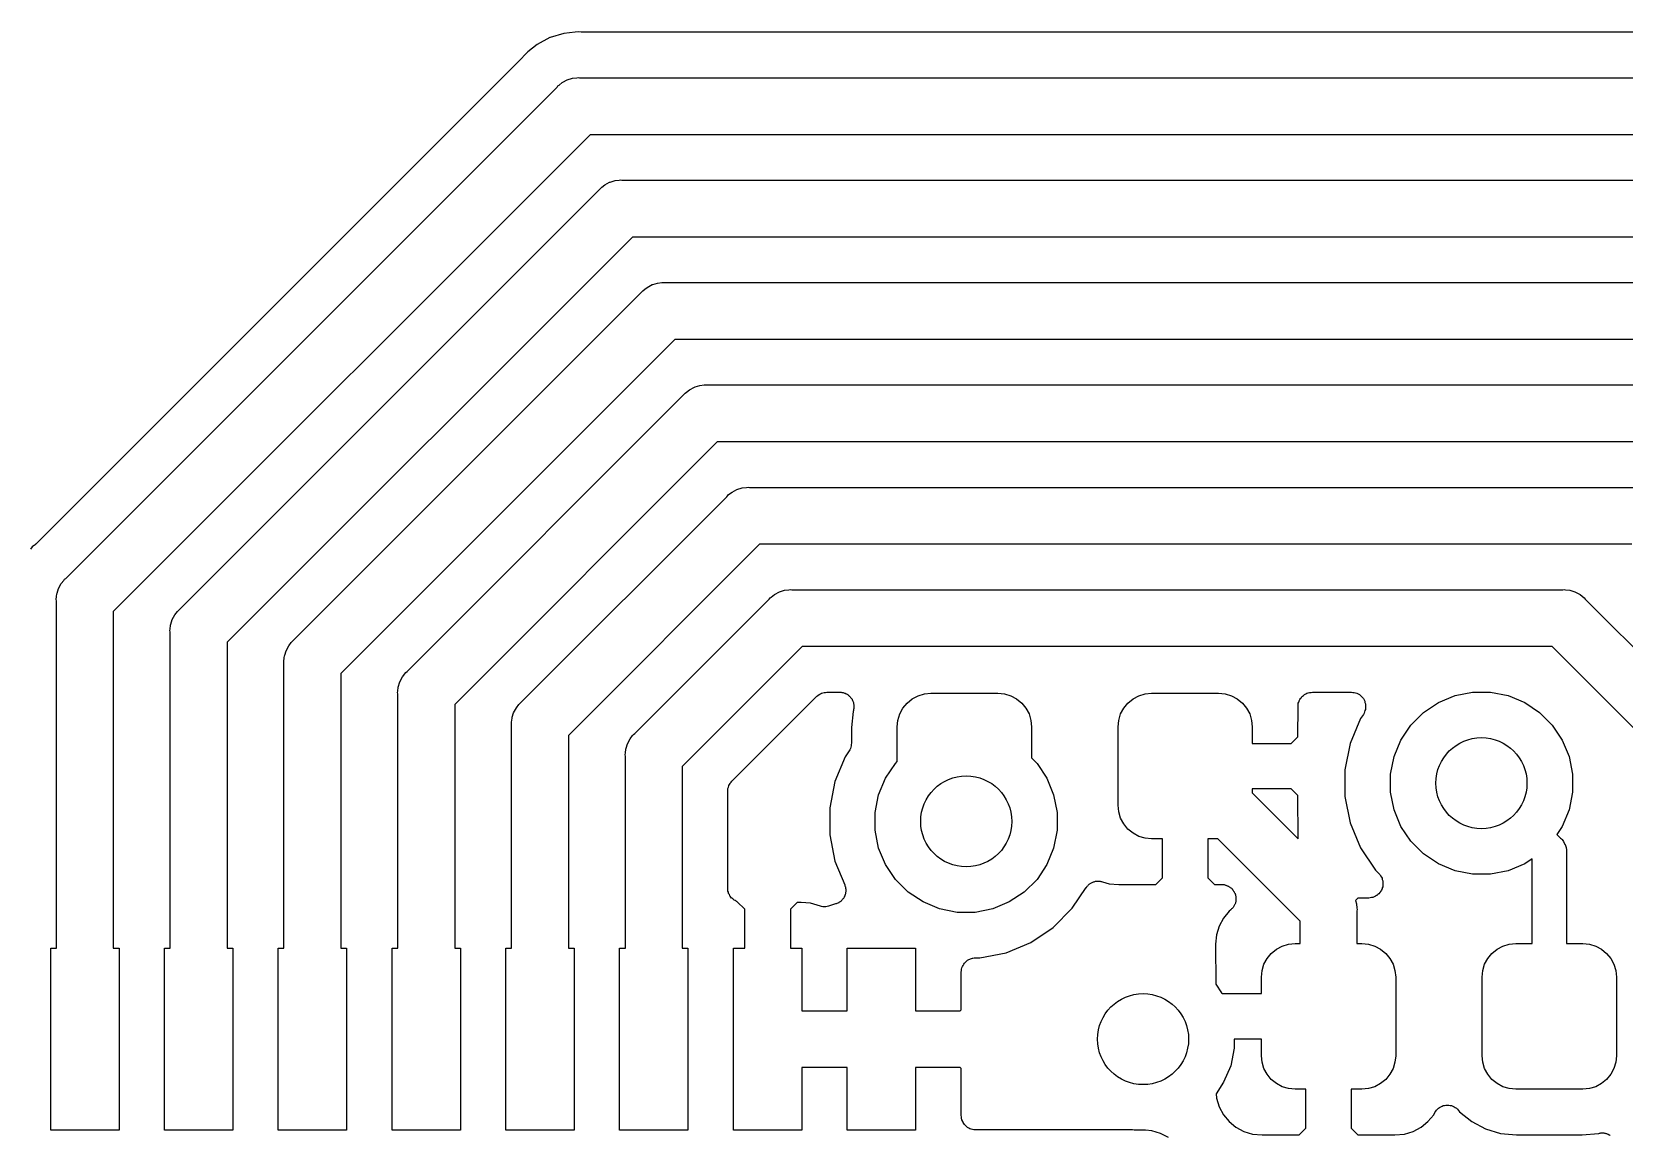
# Model space of a CAD drawing. Extents: x 113.2 to 188.8, y -123.8 to -78.2.
# Drawn here: x 128.32 to 135.31, y -105.72 to -100.87 of the extents above; entities that cross this region are included whole.
import ezdxf

# ---------------------------------------------------------------- set-up
doc = ezdxf.new("R2010")
doc.units = 0
doc.layers.add('BLACK', color=7, linetype='CONTINUOUS')

msp = doc.modelspace()

# ---------------------------------------------------------------- linework, layer by layer
at = {"layer": 'BLACK', "linetype": 'CONTINUOUS'}
for p, q in [((130.654, -100.88), (130.594, -100.898)), ((130.705, -100.875), (130.654, -100.88)), ((130.718, -100.873), (130.705, -100.875)), ((130.705, -100.875), (130.705, -100.875)), ((130.731, -100.875), (130.718, -100.873)), ((130.733, -100.875), (130.731, -100.875)), ((130.736, -100.875), (130.733, -100.875)), ((130.737, -100.875), (130.736, -100.875)), ((136.563, -100.875), (130.737, -100.875)), ((130.497, -100.961), (130.487, -100.969)), ((130.537, -100.928), (130.497, -100.961)), ((130.593, -100.898), (130.537, -100.928)), ((130.594, -100.898), (130.593, -100.898)), ((130.594, -100.898), (130.594, -100.898)), ((130.475, -100.984), (128.334, -103.125)), ((130.476, -100.982), (130.475, -100.984)), ((130.478, -100.98), (130.476, -100.982)), ((130.479, -100.979), (130.478, -100.98)), ((130.487, -100.969), (130.479, -100.979)), ((130.634, -101.107), (130.648, -101.096)), ((130.648, -101.096), (130.651, -101.094)), ((130.651, -101.094), (130.67, -101.084)), ((130.67, -101.084), (130.693, -101.077)), ((130.693, -101.077), (130.712, -101.075)), ((130.712, -101.075), (130.718, -101.074)), ((130.712, -101.075), (130.712, -101.075)), ((130.718, -101.074), (130.724, -101.075)), ((130.724, -101.075), (136.576, -101.075)), ((128.466, -103.275), (130.625, -101.116)), ((130.625, -101.116), (130.629, -101.111)), ((130.629, -101.111), (130.634, -101.107)), ((130.634, -101.107), (130.634, -101.107)), ((130.77, -101.325), (128.675, -103.42)), ((136.53, -101.325), (130.77, -101.325)), ((130.88, -101.527), (130.898, -101.525)), ((130.898, -101.525), (130.904, -101.524)), ((130.898, -101.525), (130.898, -101.525)), ((130.904, -101.524), (130.91, -101.525)), ((130.91, -101.525), (136.39, -101.525)), ((128.966, -103.412), (130.812, -101.566)), ((130.812, -101.566), (130.816, -101.561)), ((130.816, -101.561), (130.822, -101.556)), ((130.822, -101.556), (130.835, -101.546)), ((130.835, -101.546), (130.856, -101.534)), ((130.856, -101.534), (130.858, -101.534)), ((130.858, -101.534), (130.88, -101.527)), ((130.956, -101.775), (129.175, -103.556)), ((136.344, -101.775), (130.956, -101.775)), ((129.466, -103.548), (130.998, -102.016)), ((130.998, -102.016), (131.002, -102.011)), ((131.002, -102.011), (131.01, -102.004)), ((131.01, -102.004), (131.021, -101.996)), ((131.021, -101.996), (131.043, -101.984)), ((131.043, -101.984), (131.046, -101.983)), ((131.046, -101.983), (131.066, -101.977)), ((131.066, -101.977), (131.085, -101.975)), ((131.085, -101.975), (131.091, -101.974)), ((131.085, -101.975), (131.085, -101.975)), ((131.091, -101.974), (131.097, -101.975)), ((131.097, -101.975), (136.203, -101.975)), ((131.143, -102.225), (129.675, -103.693)), ((136.157, -102.225), (131.143, -102.225)), ((131.207, -102.446), (131.229, -102.434)), ((131.229, -102.434), (131.232, -102.433)), ((131.232, -102.433), (131.253, -102.427)), ((131.253, -102.427), (131.271, -102.425)), ((131.271, -102.425), (131.277, -102.424)), ((131.271, -102.425), (131.271, -102.425)), ((131.277, -102.424), (131.283, -102.425)), ((131.283, -102.425), (136.017, -102.425)), ((129.966, -103.684), (131.184, -102.466)), ((131.184, -102.466), (131.188, -102.461)), ((131.188, -102.461), (131.193, -102.457)), ((131.193, -102.457), (131.207, -102.446)), ((131.193, -102.457), (131.193, -102.457)), ((131.329, -102.675), (130.175, -103.829)), ((135.971, -102.675), (131.329, -102.675)), ((130.466, -103.821), (131.371, -102.916)), ((131.371, -102.916), (131.375, -102.911)), ((131.375, -102.911), (131.379, -102.907)), ((131.379, -102.907), (131.394, -102.896)), ((131.379, -102.907), (131.379, -102.907)), ((131.394, -102.896), (131.415, -102.884)), ((131.394, -102.896), (131.394, -102.896)), ((131.394, -102.896), (131.394, -102.896)), ((131.415, -102.884), (131.439, -102.877)), ((131.439, -102.877), (131.457, -102.875)), ((131.457, -102.875), (131.464, -102.874)), ((131.457, -102.875), (131.457, -102.875)), ((131.464, -102.874), (131.47, -102.875)), ((131.47, -102.875), (135.394, -102.875)), ((128.329, -103.129), (128.319, -103.137)), ((128.331, -103.127), (128.329, -103.129)), ((128.333, -103.125), (128.331, -103.127)), ((128.334, -103.125), (128.333, -103.125)), ((131.515, -103.125), (130.675, -103.965)), ((135.348, -103.125), (131.515, -103.125)), ((128.319, -103.137), (128.311, -103.147)), ((128.461, -103.279), (128.466, -103.275)), ((128.426, -103.355), (128.427, -103.343)), ((128.427, -103.343), (128.428, -103.34)), ((128.428, -103.34), (128.434, -103.32)), ((128.434, -103.32), (128.446, -103.298)), ((128.446, -103.298), (128.457, -103.284)), ((128.457, -103.284), (128.461, -103.279)), ((128.457, -103.284), (128.457, -103.284)), ((131.58, -103.346), (131.602, -103.334)), ((131.602, -103.334), (131.625, -103.327)), ((131.625, -103.327), (131.644, -103.325)), ((131.644, -103.325), (131.65, -103.324)), ((131.644, -103.325), (131.644, -103.325)), ((131.65, -103.324), (131.656, -103.325)), ((131.656, -103.325), (135.044, -103.325)), ((135.044, -103.325), (135.05, -103.324)), ((135.05, -103.324), (135.056, -103.325)), ((135.056, -103.325), (135.056, -103.325)), ((135.056, -103.325), (135.075, -103.327)), ((135.075, -103.327), (135.098, -103.334)), ((135.098, -103.334), (135.12, -103.346)), ((128.424, -103.368), (128.426, -103.355)), ((128.425, -103.374), (128.424, -103.368)), ((128.425, -104.9), (128.425, -103.374)), ((128.961, -103.416), (128.966, -103.412)), ((130.966, -103.957), (131.557, -103.366)), ((131.557, -103.366), (131.561, -103.361)), ((131.561, -103.361), (131.566, -103.357)), ((131.566, -103.357), (131.58, -103.346)), ((131.566, -103.357), (131.566, -103.357)), ((135.12, -103.346), (135.139, -103.361)), ((135.139, -103.361), (135.143, -103.366)), ((135.143, -103.366), (135.689, -103.912)), ((128.675, -103.42), (128.675, -104.9)), ((128.925, -103.498), (128.927, -103.48)), ((128.927, -103.48), (128.928, -103.476)), ((128.928, -103.476), (128.934, -103.456)), ((128.934, -103.456), (128.946, -103.435)), ((128.946, -103.435), (128.957, -103.42)), ((128.957, -103.42), (128.961, -103.416)), ((128.957, -103.42), (128.957, -103.42)), ((128.924, -103.504), (128.925, -103.498)), ((128.925, -103.51), (128.924, -103.504)), ((128.925, -104.9), (128.925, -103.51)), ((129.457, -103.557), (129.461, -103.552)), ((129.461, -103.552), (129.466, -103.548)), ((129.175, -103.556), (129.175, -104.9)), ((129.424, -103.641), (129.426, -103.624)), ((129.426, -103.624), (129.427, -103.616)), ((129.427, -103.616), (129.428, -103.613)), ((129.428, -103.613), (129.434, -103.593)), ((129.434, -103.593), (129.446, -103.571)), ((129.446, -103.571), (129.457, -103.557)), ((129.457, -103.557), (129.457, -103.557)), ((131.702, -103.575), (131.175, -104.102)), ((134.998, -103.575), (131.702, -103.575)), ((135.48, -104.057), (134.998, -103.575)), ((129.425, -103.647), (129.424, -103.641)), ((129.425, -104.9), (129.425, -103.647)), ((129.675, -103.693), (129.675, -104.9)), ((129.946, -103.707), (129.961, -103.688)), ((129.961, -103.688), (129.966, -103.684)), ((129.925, -103.771), (129.927, -103.753)), ((129.927, -103.753), (129.934, -103.729)), ((129.934, -103.729), (129.946, -103.707)), ((129.924, -103.777), (129.925, -103.771)), ((129.925, -103.783), (129.924, -103.777)), ((129.925, -103.771), (129.925, -103.771)), ((129.925, -104.9), (129.925, -103.783)), ((130.175, -103.829), (130.175, -104.9)), ((130.446, -103.844), (130.457, -103.83)), ((130.457, -103.83), (130.461, -103.825)), ((130.457, -103.83), (130.457, -103.83)), ((130.461, -103.825), (130.466, -103.821)), ((131.393, -104.166), (131.766, -103.793)), ((131.766, -103.793), (131.766, -103.793)), ((131.766, -103.793), (131.766, -103.793)), ((131.766, -103.793), (131.766, -103.793)), ((131.766, -103.793), (131.767, -103.793)), ((131.767, -103.793), (131.771, -103.789)), ((131.771, -103.789), (131.776, -103.786)), ((131.776, -103.785), (131.782, -103.782)), ((131.776, -103.786), (131.776, -103.785)), ((131.776, -103.785), (131.776, -103.785)), ((131.782, -103.782), (131.787, -103.78)), ((131.787, -103.78), (131.793, -103.778)), ((131.787, -103.78), (131.787, -103.78)), ((131.787, -103.78), (131.787, -103.78)), ((131.793, -103.778), (131.798, -103.776)), ((131.798, -103.776), (131.799, -103.776)), ((131.799, -103.776), (131.799, -103.776)), ((131.799, -103.776), (131.805, -103.776)), ((131.805, -103.776), (131.811, -103.775)), ((131.811, -103.775), (131.867, -103.775)), ((131.867, -103.775), (131.867, -103.775)), ((131.867, -103.775), (131.87, -103.775)), ((131.87, -103.775), (131.873, -103.775)), ((131.873, -103.775), (131.876, -103.776)), ((131.876, -103.776), (131.88, -103.776)), ((131.88, -103.776), (131.882, -103.777)), ((131.882, -103.777), (131.885, -103.778)), ((131.885, -103.778), (131.888, -103.779)), ((131.888, -103.779), (131.891, -103.78)), ((131.891, -103.78), (131.894, -103.782)), ((131.894, -103.782), (131.897, -103.783)), ((131.897, -103.783), (131.899, -103.784)), ((131.899, -103.784), (131.902, -103.786)), ((131.902, -103.786), (131.904, -103.788)), ((131.904, -103.788), (131.907, -103.79)), ((131.907, -103.79), (131.909, -103.792)), ((131.909, -103.792), (131.912, -103.794)), ((131.912, -103.794), (131.913, -103.796)), ((131.913, -103.796), (131.915, -103.798)), ((131.915, -103.798), (131.917, -103.801)), ((131.917, -103.801), (131.919, -103.803)), ((131.919, -103.803), (131.921, -103.806)), ((131.921, -103.806), (131.922, -103.808)), ((131.922, -103.808), (131.923, -103.811)), ((131.923, -103.811), (131.925, -103.814)), ((131.925, -103.814), (131.926, -103.817)), ((131.926, -103.817), (131.927, -103.82)), ((131.927, -103.82), (131.927, -103.823)), ((131.927, -103.823), (131.928, -103.826)), ((131.928, -103.826), (131.929, -103.829)), ((131.929, -103.829), (131.929, -103.832)), ((131.929, -103.832), (131.929, -103.835)), ((131.929, -103.835), (131.929, -103.838)), ((132.145, -103.846), (132.163, -103.823)), ((132.163, -103.823), (132.186, -103.805)), ((132.186, -103.805), (132.211, -103.791)), ((132.211, -103.791), (132.239, -103.783)), ((132.239, -103.783), (132.267, -103.78)), ((132.267, -103.78), (132.562, -103.78)), ((132.562, -103.78), (132.591, -103.783)), ((132.591, -103.783), (132.619, -103.791)), ((132.619, -103.791), (132.644, -103.805)), ((132.644, -103.805), (132.667, -103.823)), ((132.667, -103.823), (132.685, -103.846)), ((133.115, -103.846), (133.133, -103.823)), ((133.133, -103.823), (133.156, -103.805)), ((133.156, -103.805), (133.181, -103.791)), ((133.181, -103.791), (133.209, -103.783)), ((133.209, -103.783), (133.237, -103.78)), ((133.237, -103.78), (133.532, -103.78)), ((133.532, -103.78), (133.561, -103.783)), ((133.561, -103.783), (133.589, -103.791)), ((133.589, -103.791), (133.614, -103.805)), ((133.614, -103.805), (133.637, -103.823)), ((133.637, -103.823), (133.655, -103.846)), ((133.881, -103.837), (133.882, -103.831)), ((133.882, -103.824), (133.884, -103.819)), ((133.882, -103.825), (133.882, -103.824)), ((133.882, -103.831), (133.882, -103.825)), ((133.882, -103.825), (133.882, -103.825)), ((133.884, -103.819), (133.886, -103.814)), ((133.886, -103.813), (133.889, -103.808)), ((133.886, -103.814), (133.886, -103.813)), ((133.886, -103.813), (133.886, -103.813)), ((133.889, -103.808), (133.892, -103.803)), ((133.892, -103.802), (133.896, -103.798)), ((133.892, -103.803), (133.892, -103.802)), ((133.892, -103.802), (133.892, -103.802)), ((133.896, -103.798), (133.899, -103.793)), ((133.899, -103.793), (133.9, -103.793)), ((133.9, -103.793), (133.905, -103.789)), ((133.9, -103.793), (133.9, -103.793)), ((133.905, -103.789), (133.909, -103.786)), ((133.909, -103.786), (133.909, -103.785)), ((133.909, -103.785), (133.91, -103.785)), ((133.91, -103.785), (133.915, -103.782)), ((133.915, -103.782), (133.92, -103.78)), ((133.92, -103.78), (133.921, -103.779)), ((133.92, -103.78), (133.92, -103.78)), ((133.921, -103.779), (133.926, -103.778)), ((133.926, -103.778), (133.932, -103.776)), ((133.932, -103.776), (133.932, -103.776)), ((133.932, -103.776), (133.932, -103.776)), ((133.932, -103.776), (133.938, -103.776)), ((133.938, -103.776), (133.944, -103.775)), ((133.944, -103.775), (134.115, -103.775)), ((134.115, -103.775), (134.116, -103.775)), ((134.116, -103.775), (134.116, -103.775)), ((134.116, -103.775), (134.116, -103.775)), ((134.116, -103.775), (134.116, -103.775)), ((134.116, -103.775), (134.122, -103.776)), ((134.122, -103.776), (134.128, -103.776)), ((134.128, -103.776), (134.128, -103.776)), ((134.128, -103.776), (134.128, -103.776)), ((134.128, -103.776), (134.134, -103.778)), ((134.134, -103.778), (134.14, -103.78)), ((134.14, -103.78), (134.14, -103.78)), ((134.14, -103.78), (134.14, -103.78)), ((134.14, -103.78), (134.145, -103.783)), ((134.145, -103.783), (134.151, -103.786)), ((134.151, -103.786), (134.151, -103.786)), ((134.151, -103.786), (134.151, -103.786)), ((134.151, -103.786), (134.156, -103.79)), ((134.156, -103.79), (134.16, -103.794)), ((134.16, -103.794), (134.16, -103.794)), ((134.16, -103.794), (134.16, -103.794)), ((134.16, -103.794), (134.164, -103.799)), ((134.164, -103.799), (134.168, -103.803)), ((134.168, -103.803), (134.168, -103.803)), ((134.168, -103.803), (134.168, -103.803)), ((134.168, -103.803), (134.171, -103.809)), ((134.171, -103.809), (134.174, -103.814)), ((134.174, -103.814), (134.174, -103.814)), ((134.174, -103.814), (134.174, -103.814)), ((134.174, -103.814), (134.175, -103.82)), ((134.175, -103.82), (134.177, -103.826)), ((134.177, -103.826), (134.177, -103.826)), ((134.177, -103.826), (134.177, -103.826)), ((134.177, -103.826), (134.178, -103.832)), ((134.178, -103.832), (134.178, -103.838)), ((134.432, -103.864), (134.498, -103.821)), ((134.498, -103.821), (134.571, -103.79)), ((134.571, -103.79), (134.648, -103.775)), ((134.648, -103.775), (134.727, -103.775)), ((134.727, -103.775), (134.804, -103.79)), ((134.804, -103.79), (134.877, -103.821)), ((134.877, -103.821), (134.942, -103.864)), ((130.425, -103.907), (130.427, -103.889)), ((130.427, -103.889), (130.428, -103.885)), ((130.428, -103.885), (130.434, -103.866)), ((130.434, -103.866), (130.446, -103.844)), ((131.926, -103.86), (131.919, -103.931)), ((131.927, -103.856), (131.926, -103.86)), ((131.928, -103.851), (131.927, -103.853)), ((131.927, -103.853), (131.927, -103.856)), ((131.929, -103.847), (131.928, -103.851)), ((131.929, -103.838), (131.929, -103.841)), ((131.929, -103.841), (131.929, -103.844)), ((131.929, -103.844), (131.929, -103.847)), ((132.12, -103.927), (132.123, -103.899)), ((132.123, -103.899), (132.131, -103.871)), ((132.131, -103.871), (132.145, -103.846)), ((132.685, -103.846), (132.699, -103.871)), ((132.699, -103.871), (132.707, -103.899)), ((132.707, -103.899), (132.71, -103.927)), ((133.09, -103.927), (133.093, -103.899)), ((133.093, -103.899), (133.101, -103.871)), ((133.101, -103.871), (133.115, -103.846)), ((133.655, -103.846), (133.669, -103.871)), ((133.669, -103.871), (133.677, -103.899)), ((133.677, -103.899), (133.68, -103.927)), ((133.88, -103.971), (133.881, -103.838)), ((133.881, -103.838), (133.881, -103.837)), ((134.156, -103.891), (134.11, -104)), ((134.168, -103.873), (134.156, -103.891)), ((134.171, -103.867), (134.168, -103.873)), ((134.173, -103.862), (134.171, -103.867)), ((134.175, -103.856), (134.173, -103.862)), ((134.173, -103.862), (134.173, -103.862)), ((134.173, -103.862), (134.173, -103.862)), ((134.177, -103.851), (134.175, -103.856)), ((134.178, -103.844), (134.177, -103.85)), ((134.177, -103.85), (134.177, -103.85)), ((134.177, -103.85), (134.177, -103.851)), ((134.178, -103.838), (134.178, -103.838)), ((134.178, -103.838), (134.178, -103.838)), ((134.178, -103.838), (134.178, -103.844)), ((134.377, -103.92), (134.432, -103.864)), ((134.942, -103.864), (134.998, -103.92)), ((130.424, -103.914), (130.425, -103.907)), ((130.425, -103.92), (130.424, -103.914)), ((130.425, -104.9), (130.425, -103.92)), ((130.675, -103.965), (130.675, -104.9)), ((130.946, -103.98), (130.957, -103.966)), ((130.957, -103.966), (130.961, -103.961)), ((130.957, -103.966), (130.957, -103.966)), ((130.961, -103.961), (130.966, -103.957)), ((131.919, -103.931), (131.919, -103.998)), ((132.12, -104.08), (132.12, -103.927)), ((132.71, -103.927), (132.71, -104.064)), ((133.09, -104.272), (133.09, -103.927)), ((133.68, -103.927), (133.68, -104)), ((133.851, -104), (133.88, -103.971)), ((134.333, -103.986), (134.377, -103.92)), ((134.998, -103.92), (135.042, -103.986)), ((130.924, -104.05), (130.925, -104.041)), ((130.925, -104.041), (130.927, -104.025)), ((130.927, -104.025), (130.928, -104.021)), ((130.928, -104.021), (130.934, -104.002)), ((130.934, -104.002), (130.946, -103.98)), ((131.908, -104.033), (131.891, -104.059)), ((131.911, -104.028), (131.908, -104.033)), ((131.914, -104.023), (131.911, -104.028)), ((131.916, -104.017), (131.914, -104.022)), ((131.914, -104.022), (131.914, -104.023)), ((131.914, -104.023), (131.914, -104.023)), ((131.917, -104.011), (131.916, -104.017)), ((131.918, -104.005), (131.917, -104.011)), ((131.917, -104.011), (131.917, -104.011)), ((131.917, -104.011), (131.917, -104.011)), ((131.919, -103.999), (131.918, -104.005)), ((131.919, -103.998), (131.919, -103.998)), ((131.919, -103.998), (131.919, -103.998)), ((131.919, -103.998), (131.919, -103.999)), ((131.919, -103.999), (131.919, -103.999)), ((133.68, -104), (133.851, -104)), ((134.11, -104), (134.087, -104.116)), ((134.303, -104.058), (134.333, -103.986)), ((135.042, -103.986), (135.072, -104.058)), ((130.925, -104.056), (130.924, -104.05)), ((130.925, -104.9), (130.925, -104.056)), ((131.175, -104.102), (131.175, -104.9)), ((131.891, -104.059), (131.846, -104.168)), ((132.068, -104.153), (132.112, -104.088)), ((132.112, -104.088), (132.12, -104.08)), ((132.71, -104.064), (132.734, -104.088)), ((132.734, -104.088), (132.777, -104.153)), ((134.287, -104.136), (134.303, -104.058)), ((135.072, -104.058), (135.087, -104.136)), ((131.38, -104.186), (131.383, -104.181)), ((131.383, -104.181), (131.386, -104.176)), ((131.386, -104.175), (131.39, -104.171)), ((131.386, -104.176), (131.386, -104.175)), ((131.386, -104.175), (131.386, -104.175)), ((131.39, -104.171), (131.393, -104.166)), ((131.846, -104.168), (131.823, -104.284)), ((132.038, -104.226), (132.068, -104.153)), ((132.777, -104.153), (132.807, -104.226)), ((134.087, -104.116), (134.087, -104.234)), ((134.287, -104.214), (134.287, -104.136)), ((135.087, -104.136), (135.087, -104.214)), ((131.375, -104.21), (131.376, -104.204)), ((131.375, -104.211), (131.375, -104.21)), ((131.375, -104.21), (131.375, -104.21)), ((131.375, -104.21), (131.375, -104.21)), ((131.375, -104.21), (131.375, -104.21)), ((131.375, -104.637), (131.375, -104.211)), ((131.376, -104.198), (131.378, -104.192)), ((131.376, -104.204), (131.376, -104.198)), ((131.376, -104.198), (131.376, -104.198)), ((131.376, -104.198), (131.376, -104.198)), ((131.378, -104.192), (131.38, -104.187)), ((131.38, -104.187), (131.38, -104.186)), ((131.38, -104.186), (131.38, -104.186)), ((132.023, -104.304), (132.038, -104.226)), ((132.807, -104.226), (132.823, -104.304)), ((133.68, -104.2), (133.68, -104.218)), ((133.851, -104.2), (133.68, -104.2)), ((133.68, -104.218), (133.881, -104.419)), ((133.88, -104.229), (133.851, -104.2)), ((133.881, -104.417), (133.88, -104.229)), ((134.087, -104.234), (134.11, -104.35)), ((134.303, -104.292), (134.287, -104.214)), ((135.087, -104.214), (135.072, -104.292)), ((131.823, -104.284), (131.823, -104.402)), ((132.023, -104.382), (132.023, -104.304)), ((132.823, -104.304), (132.823, -104.382)), ((133.093, -104.301), (133.09, -104.272)), ((133.101, -104.329), (133.093, -104.301)), ((134.333, -104.365), (134.303, -104.292)), ((135.072, -104.292), (135.042, -104.365)), ((132.038, -104.46), (132.023, -104.382)), ((132.823, -104.382), (132.807, -104.46)), ((133.115, -104.354), (133.101, -104.329)), ((133.133, -104.377), (133.115, -104.354)), ((133.156, -104.395), (133.133, -104.377)), ((133.181, -104.409), (133.156, -104.395)), ((134.11, -104.35), (134.156, -104.459)), ((134.377, -104.43), (134.333, -104.365)), ((135.042, -104.365), (135.018, -104.4)), ((131.823, -104.402), (131.846, -104.518)), ((132.068, -104.532), (132.038, -104.46)), ((132.807, -104.46), (132.777, -104.532)), ((133.209, -104.417), (133.181, -104.409)), ((133.237, -104.42), (133.209, -104.417)), ((133.285, -104.42), (133.237, -104.42)), ((133.285, -104.591), (133.285, -104.42)), ((133.485, -104.42), (133.485, -104.591)), ((133.528, -104.42), (133.485, -104.42)), ((133.89, -104.782), (133.528, -104.42)), ((133.881, -104.419), (133.881, -104.417)), ((134.156, -104.459), (134.221, -104.558)), ((134.432, -104.486), (134.377, -104.43)), ((135.018, -104.4), (135.035, -104.417)), ((135.035, -104.417), (135.038, -104.419)), ((135.038, -104.419), (135.041, -104.422)), ((135.041, -104.422), (135.048, -104.431)), ((135.048, -104.431), (135.054, -104.444)), ((135.054, -104.444), (135.055, -104.444)), ((135.055, -104.444), (135.059, -104.458)), ((135.059, -104.458), (135.06, -104.468)), ((131.846, -104.518), (131.889, -104.622)), ((132.112, -104.598), (132.068, -104.532)), ((132.777, -104.532), (132.734, -104.598)), ((134.498, -104.53), (134.432, -104.486)), ((134.571, -104.56), (134.498, -104.53)), ((134.877, -104.53), (134.804, -104.56)), ((134.91, -104.507), (134.877, -104.53)), ((134.91, -104.88), (134.91, -104.507)), ((135.06, -104.468), (135.06, -104.473)), ((135.06, -104.473), (135.06, -104.476)), ((135.06, -104.476), (135.06, -104.88)), ((132.168, -104.654), (132.112, -104.598)), ((132.734, -104.598), (132.678, -104.654)), ((133, -104.606), (133.003, -104.605)), ((133.003, -104.605), (133.006, -104.606)), ((133.256, -104.62), (133.285, -104.591)), ((133.485, -104.591), (133.514, -104.62)), ((134.221, -104.558), (134.236, -104.572)), ((134.236, -104.572), (134.236, -104.572)), ((134.236, -104.572), (134.236, -104.572)), ((134.236, -104.572), (134.236, -104.572)), ((134.236, -104.572), (134.237, -104.573)), ((134.237, -104.573), (134.24, -104.577)), ((134.24, -104.577), (134.244, -104.582)), ((134.244, -104.582), (134.244, -104.582)), ((134.244, -104.582), (134.244, -104.582)), ((134.244, -104.582), (134.247, -104.588)), ((134.247, -104.588), (134.25, -104.593)), ((134.25, -104.593), (134.25, -104.593)), ((134.25, -104.593), (134.25, -104.593)), ((134.25, -104.593), (134.251, -104.599)), ((134.251, -104.599), (134.253, -104.604)), ((134.253, -104.604), (134.253, -104.605)), ((134.253, -104.605), (134.253, -104.605)), ((134.253, -104.605), (134.254, -104.611)), ((134.648, -104.575), (134.571, -104.56)), ((134.727, -104.575), (134.648, -104.575)), ((134.804, -104.56), (134.727, -104.575)), ((131.375, -104.642), (131.375, -104.637)), ((131.376, -104.647), (131.375, -104.642)), ((131.376, -104.648), (131.376, -104.647)), ((131.376, -104.649), (131.376, -104.648)), ((131.378, -104.654), (131.376, -104.649)), ((131.379, -104.659), (131.378, -104.654)), ((131.379, -104.66), (131.379, -104.659)), ((131.38, -104.661), (131.379, -104.66)), ((131.382, -104.665), (131.38, -104.661)), ((131.384, -104.67), (131.382, -104.665)), ((131.385, -104.671), (131.384, -104.67)), ((131.386, -104.672), (131.385, -104.671)), ((131.389, -104.676), (131.386, -104.672)), ((131.887, -104.673), (131.886, -104.676)), ((131.889, -104.671), (131.887, -104.673)), ((131.889, -104.622), (131.889, -104.623)), ((131.889, -104.623), (131.89, -104.626)), ((131.89, -104.668), (131.889, -104.671)), ((131.89, -104.626), (131.891, -104.628)), ((131.891, -104.665), (131.89, -104.668)), ((131.891, -104.628), (131.892, -104.632)), ((131.892, -104.662), (131.891, -104.665)), ((131.892, -104.632), (131.893, -104.635)), ((131.893, -104.659), (131.892, -104.662)), ((131.893, -104.635), (131.893, -104.638)), ((131.893, -104.638), (131.894, -104.64)), ((131.894, -104.653), (131.893, -104.656)), ((131.893, -104.656), (131.893, -104.659)), ((131.894, -104.64), (131.894, -104.644)), ((131.894, -104.644), (131.894, -104.647)), ((131.894, -104.647), (131.894, -104.65)), ((131.894, -104.65), (131.894, -104.653)), ((132.233, -104.697), (132.168, -104.654)), ((132.678, -104.654), (132.612, -104.697)), ((132.889, -104.725), (132.95, -104.633)), ((132.95, -104.633), (132.951, -104.633)), ((132.951, -104.633), (132.953, -104.63)), ((132.953, -104.63), (132.954, -104.628)), ((132.954, -104.628), (132.957, -104.626)), ((132.957, -104.626), (132.959, -104.623)), ((132.959, -104.623), (132.961, -104.621)), ((132.961, -104.621), (132.963, -104.619)), ((132.963, -104.619), (132.966, -104.618)), ((132.966, -104.618), (132.968, -104.616)), ((132.968, -104.616), (132.971, -104.614)), ((132.971, -104.614), (132.973, -104.613)), ((132.973, -104.613), (132.976, -104.611)), ((132.976, -104.611), (132.979, -104.61)), ((132.979, -104.61), (132.982, -104.609)), ((132.982, -104.609), (132.985, -104.608)), ((132.985, -104.608), (132.988, -104.607)), ((132.988, -104.607), (132.991, -104.606)), ((132.991, -104.606), (132.994, -104.606)), ((132.994, -104.606), (132.997, -104.606)), ((132.997, -104.606), (133, -104.606)), ((133.006, -104.606), (133.009, -104.606)), ((133.009, -104.606), (133.012, -104.606)), ((133.012, -104.606), (133.015, -104.607)), ((133.015, -104.607), (133.018, -104.607)), ((133.018, -104.607), (133.021, -104.608)), ((133.021, -104.608), (133.051, -104.617)), ((133.051, -104.617), (133.093, -104.621)), ((133.093, -104.621), (133.256, -104.62)), ((133.514, -104.62), (133.546, -104.62)), ((133.546, -104.62), (133.547, -104.62)), ((133.547, -104.62), (133.549, -104.621)), ((133.549, -104.621), (133.552, -104.621)), ((133.552, -104.621), (133.556, -104.621)), ((133.556, -104.621), (133.559, -104.622)), ((133.559, -104.622), (133.562, -104.623)), ((133.562, -104.623), (133.564, -104.623)), ((133.564, -104.623), (133.567, -104.625)), ((133.567, -104.625), (133.571, -104.626)), ((133.571, -104.626), (133.573, -104.627)), ((133.573, -104.627), (133.576, -104.628)), ((133.576, -104.628), (133.578, -104.63)), ((133.578, -104.63), (133.581, -104.632)), ((133.581, -104.632), (133.583, -104.633)), ((133.583, -104.633), (133.586, -104.635)), ((133.586, -104.635), (133.588, -104.637)), ((133.588, -104.637), (133.591, -104.64)), ((133.591, -104.64), (133.592, -104.642)), ((133.592, -104.642), (133.594, -104.644)), ((133.594, -104.644), (133.596, -104.647)), ((133.596, -104.647), (133.598, -104.649)), ((133.598, -104.649), (133.6, -104.652)), ((133.6, -104.652), (133.601, -104.654)), ((133.601, -104.654), (133.602, -104.657)), ((133.602, -104.657), (133.604, -104.66)), ((133.604, -104.66), (133.605, -104.663)), ((133.605, -104.663), (133.606, -104.665)), ((133.606, -104.665), (133.606, -104.669)), ((133.606, -104.669), (133.607, -104.672)), ((133.607, -104.672), (133.607, -104.675)), ((133.607, -104.675), (133.608, -104.677)), ((134.215, -104.675), (134.21, -104.677)), ((134.216, -104.675), (134.215, -104.675)), ((134.221, -104.672), (134.216, -104.675)), ((134.216, -104.675), (134.216, -104.675)), ((134.226, -104.669), (134.221, -104.672)), ((134.227, -104.669), (134.226, -104.669)), ((134.226, -104.669), (134.226, -104.669)), ((134.231, -104.665), (134.227, -104.669)), ((134.236, -104.661), (134.231, -104.665)), ((134.24, -104.656), (134.236, -104.661)), ((134.236, -104.661), (134.236, -104.661)), ((134.236, -104.661), (134.236, -104.661)), ((134.244, -104.652), (134.24, -104.656)), ((134.247, -104.646), (134.244, -104.651)), ((134.244, -104.651), (134.244, -104.652)), ((134.244, -104.652), (134.244, -104.652)), ((134.249, -104.641), (134.247, -104.646)), ((134.25, -104.641), (134.249, -104.641)), ((134.249, -104.641), (134.249, -104.641)), ((134.251, -104.635), (134.25, -104.641)), ((134.253, -104.63), (134.251, -104.635)), ((134.254, -104.623), (134.253, -104.629)), ((134.253, -104.629), (134.253, -104.629)), ((134.253, -104.629), (134.253, -104.63)), ((134.254, -104.611), (134.254, -104.617)), ((134.254, -104.617), (134.254, -104.617)), ((134.254, -104.617), (134.254, -104.617)), ((134.254, -104.617), (134.254, -104.623)), ((131.392, -104.68), (131.389, -104.676)), ((131.393, -104.68), (131.392, -104.68)), ((131.393, -104.681), (131.393, -104.68)), ((131.397, -104.684), (131.393, -104.681)), ((131.401, -104.688), (131.397, -104.684)), ((131.402, -104.688), (131.401, -104.688)), ((131.403, -104.689), (131.402, -104.688)), ((131.407, -104.691), (131.403, -104.689)), ((131.412, -104.694), (131.407, -104.691)), ((131.413, -104.694), (131.412, -104.694)), ((131.413, -104.695), (131.413, -104.694)), ((131.417, -104.696), (131.413, -104.695)), ((131.45, -104.729), (131.417, -104.696)), ((131.45, -104.9), (131.45, -104.729)), ((131.68, -104.699), (131.65, -104.729)), ((131.65, -104.729), (131.65, -104.9)), ((131.698, -104.699), (131.68, -104.699)), ((131.739, -104.703), (131.698, -104.699)), ((131.782, -104.716), (131.739, -104.703)), ((131.787, -104.717), (131.782, -104.716)), ((131.793, -104.718), (131.787, -104.717)), ((131.794, -104.718), (131.793, -104.718)), ((131.793, -104.718), (131.793, -104.718)), ((131.8, -104.718), (131.794, -104.718)), ((131.805, -104.718), (131.8, -104.718)), ((131.806, -104.718), (131.805, -104.718)), ((131.812, -104.717), (131.806, -104.718)), ((131.806, -104.718), (131.806, -104.718)), ((131.817, -104.716), (131.812, -104.717)), ((131.818, -104.716), (131.817, -104.716)), ((131.849, -104.706), (131.818, -104.716)), ((131.818, -104.716), (131.818, -104.716)), ((131.818, -104.716), (131.818, -104.716)), ((131.818, -104.716), (131.818, -104.716)), ((131.852, -104.705), (131.849, -104.706)), ((131.855, -104.704), (131.852, -104.705)), ((131.858, -104.703), (131.855, -104.704)), ((131.861, -104.702), (131.858, -104.703)), ((131.863, -104.7), (131.861, -104.702)), ((131.866, -104.699), (131.863, -104.7)), ((131.868, -104.697), (131.866, -104.699)), ((131.871, -104.695), (131.868, -104.697)), ((131.873, -104.693), (131.871, -104.695)), ((131.875, -104.691), (131.873, -104.693)), ((131.877, -104.689), (131.875, -104.691)), ((131.879, -104.686), (131.877, -104.689)), ((131.881, -104.684), (131.879, -104.686)), ((131.883, -104.682), (131.881, -104.684)), ((131.885, -104.679), (131.883, -104.682)), ((131.886, -104.676), (131.885, -104.679)), ((132.306, -104.728), (132.233, -104.697)), ((132.383, -104.743), (132.306, -104.728)), ((132.462, -104.743), (132.383, -104.743)), ((132.54, -104.728), (132.462, -104.743)), ((132.612, -104.697), (132.54, -104.728)), ((132.805, -104.809), (132.889, -104.725)), ((133.578, -104.738), (133.553, -104.768)), ((133.585, -104.732), (133.578, -104.738)), ((133.587, -104.73), (133.585, -104.732)), ((133.589, -104.728), (133.587, -104.73)), ((133.592, -104.726), (133.589, -104.728)), ((133.594, -104.723), (133.592, -104.726)), ((133.596, -104.721), (133.594, -104.723)), ((133.597, -104.719), (133.596, -104.721)), ((133.599, -104.716), (133.597, -104.719)), ((133.601, -104.713), (133.599, -104.716)), ((133.602, -104.71), (133.601, -104.713)), ((133.603, -104.708), (133.602, -104.71)), ((133.604, -104.705), (133.603, -104.708)), ((133.606, -104.702), (133.604, -104.705)), ((133.607, -104.696), (133.606, -104.699)), ((133.606, -104.699), (133.606, -104.702)), ((133.608, -104.69), (133.607, -104.693)), ((133.607, -104.693), (133.607, -104.696)), ((133.608, -104.677), (133.608, -104.681)), ((133.608, -104.681), (133.608, -104.684)), ((133.608, -104.684), (133.608, -104.687)), ((133.608, -104.687), (133.608, -104.69)), ((134.144, -104.68), (134.134, -104.69)), ((134.134, -104.69), (134.138, -104.705)), ((134.138, -104.705), (134.14, -104.724)), ((134.14, -104.724), (134.14, -104.724)), ((134.14, -104.724), (134.141, -104.73)), ((134.141, -104.73), (134.14, -104.736)), ((134.14, -104.736), (134.14, -104.88)), ((134.192, -104.68), (134.144, -104.68)), ((134.198, -104.679), (134.192, -104.68)), ((134.204, -104.678), (134.198, -104.679)), ((134.21, -104.677), (134.204, -104.678)), ((134.204, -104.678), (134.204, -104.678)), ((134.204, -104.678), (134.204, -104.678)), ((132.707, -104.875), (132.805, -104.809)), ((133.534, -104.803), (133.523, -104.841)), ((133.553, -104.768), (133.534, -104.803)), ((133.89, -104.88), (133.89, -104.782)), ((132.598, -104.92), (132.707, -104.875)), ((133.523, -104.841), (133.519, -104.883)), ((133.519, -104.883), (133.52, -105.059)), ((133.811, -104.891), (133.839, -104.883)), ((133.839, -104.883), (133.868, -104.88)), ((133.868, -104.88), (133.89, -104.88)), ((134.14, -104.88), (134.162, -104.88)), ((134.162, -104.88), (134.191, -104.883)), ((134.191, -104.883), (134.219, -104.891)), ((134.781, -104.891), (134.809, -104.883)), ((134.809, -104.883), (134.838, -104.88)), ((134.838, -104.88), (134.91, -104.88)), ((135.06, -104.88), (135.132, -104.88)), ((135.132, -104.88), (135.161, -104.883)), ((135.161, -104.883), (135.189, -104.891)), ((128.4, -105.7), (128.4, -104.9)), ((128.4, -104.9), (128.425, -104.9)), ((128.675, -104.9), (128.7, -104.9)), ((128.7, -104.9), (128.7, -105.7)), ((128.9, -105.7), (128.9, -104.9)), ((128.9, -104.9), (128.925, -104.9)), ((129.175, -104.9), (129.2, -104.9)), ((129.2, -104.9), (129.2, -105.7)), ((129.4, -105.7), (129.4, -104.9)), ((129.4, -104.9), (129.425, -104.9)), ((129.675, -104.9), (129.7, -104.9)), ((129.7, -104.9), (129.7, -105.7)), ((129.9, -105.7), (129.9, -104.9)), ((129.9, -104.9), (129.925, -104.9)), ((130.175, -104.9), (130.2, -104.9)), ((130.2, -104.9), (130.2, -105.7)), ((130.4, -105.7), (130.4, -104.9)), ((130.4, -104.9), (130.425, -104.9)), ((130.675, -104.9), (130.7, -104.9)), ((130.7, -104.9), (130.7, -105.7)), ((130.9, -105.7), (130.9, -104.9)), ((130.9, -104.9), (130.925, -104.9)), ((131.175, -104.9), (131.2, -104.9)), ((131.2, -104.9), (131.2, -105.7)), ((131.4, -105.7), (131.4, -104.9)), ((131.4, -104.9), (131.45, -104.9)), ((131.65, -104.9), (131.7, -104.9)), ((131.7, -104.9), (131.7, -105.175)), ((131.9, -105.175), (131.9, -104.9)), ((131.9, -104.9), (132.2, -104.9)), ((132.2, -104.9), (132.2, -105.175)), ((132.424, -104.957), (132.429, -104.953)), ((132.429, -104.953), (132.435, -104.95)), ((132.429, -104.953), (132.429, -104.953)), ((132.429, -104.953), (132.429, -104.953)), ((132.435, -104.95), (132.44, -104.948)), ((132.44, -104.947), (132.446, -104.946)), ((132.44, -104.948), (132.44, -104.947)), ((132.44, -104.948), (132.44, -104.948)), ((132.446, -104.946), (132.451, -104.944)), ((132.451, -104.944), (132.452, -104.944)), ((132.452, -104.944), (132.458, -104.943)), ((132.452, -104.944), (132.452, -104.944)), ((132.458, -104.943), (132.464, -104.943)), ((132.464, -104.943), (132.482, -104.943)), ((132.482, -104.943), (132.598, -104.92)), ((133.731, -104.971), (133.745, -104.946)), ((133.745, -104.946), (133.763, -104.923)), ((133.763, -104.923), (133.786, -104.905)), ((133.786, -104.905), (133.811, -104.891)), ((134.219, -104.891), (134.244, -104.905)), ((134.244, -104.905), (134.267, -104.923)), ((134.267, -104.923), (134.285, -104.946)), ((134.285, -104.946), (134.299, -104.971)), ((134.701, -104.971), (134.715, -104.946)), ((134.715, -104.946), (134.733, -104.923)), ((134.733, -104.923), (134.756, -104.905)), ((134.756, -104.905), (134.781, -104.891)), ((135.189, -104.891), (135.214, -104.905)), ((135.214, -104.905), (135.237, -104.923)), ((135.237, -104.923), (135.255, -104.946)), ((135.255, -104.946), (135.269, -104.971)), ((132.4, -105.171), (132.401, -105.005)), ((132.401, -105.005), (132.402, -104.999)), ((132.401, -105.005), (132.401, -105.005)), ((132.401, -105.005), (132.401, -105.005)), ((132.401, -105.005), (132.401, -105.005)), ((132.401, -105.005), (132.401, -105.005)), ((132.402, -104.992), (132.404, -104.987)), ((132.402, -104.993), (132.402, -104.992)), ((132.402, -104.999), (132.402, -104.993)), ((132.402, -104.993), (132.402, -104.993)), ((132.404, -104.987), (132.406, -104.981)), ((132.406, -104.981), (132.409, -104.976)), ((132.406, -104.981), (132.406, -104.981)), ((132.406, -104.981), (132.406, -104.981)), ((132.409, -104.976), (132.412, -104.971)), ((132.412, -104.97), (132.416, -104.966)), ((132.412, -104.971), (132.412, -104.97)), ((132.412, -104.97), (132.412, -104.97)), ((132.416, -104.966), (132.419, -104.961)), ((132.419, -104.961), (132.42, -104.961)), ((132.42, -104.961), (132.424, -104.957)), ((132.42, -104.961), (132.42, -104.961)), ((133.72, -105.027), (133.723, -104.999)), ((133.723, -104.999), (133.731, -104.971)), ((134.299, -104.971), (134.307, -104.999)), ((134.307, -104.999), (134.31, -105.027)), ((134.69, -105.027), (134.693, -104.999)), ((134.693, -104.999), (134.701, -104.971)), ((135.269, -104.971), (135.277, -104.999)), ((135.277, -104.999), (135.28, -105.027)), ((133.52, -105.059), (133.545, -105.096)), ((133.72, -105.1), (133.72, -105.027)), ((134.31, -105.027), (134.31, -105.373)), ((134.69, -105.373), (134.69, -105.027)), ((135.28, -105.027), (135.28, -105.373)), ((133.545, -105.096), (133.549, -105.1)), ((133.549, -105.1), (133.72, -105.1)), ((131.7, -105.175), (131.9, -105.175)), ((132.2, -105.175), (132.396, -105.175)), ((132.396, -105.175), (132.4, -105.171)), ((133.6, -105.3), (133.6, -105.339)), ((133.72, -105.3), (133.6, -105.3)), ((133.72, -105.373), (133.72, -105.3)), ((133.6, -105.339), (133.585, -105.417)), ((133.723, -105.401), (133.72, -105.373)), ((134.31, -105.373), (134.307, -105.401)), ((134.693, -105.401), (134.69, -105.373)), ((135.28, -105.373), (135.277, -105.401)), ((131.9, -105.425), (131.7, -105.425)), ((131.7, -105.425), (131.7, -105.7)), ((131.9, -105.7), (131.9, -105.425)), ((132.396, -105.425), (132.2, -105.425)), ((132.2, -105.425), (132.2, -105.7)), ((132.4, -105.429), (132.396, -105.425)), ((132.401, -105.52), (132.4, -105.429)), ((133.585, -105.417), (133.554, -105.489)), ((133.731, -105.429), (133.723, -105.401)), ((133.745, -105.454), (133.731, -105.429)), ((134.299, -105.429), (134.285, -105.454)), ((134.307, -105.401), (134.299, -105.429)), ((134.701, -105.429), (134.693, -105.401)), ((134.715, -105.454), (134.701, -105.429)), ((135.269, -105.429), (135.255, -105.454)), ((135.277, -105.401), (135.269, -105.429)), ((133.554, -105.489), (133.521, -105.54)), ((133.763, -105.477), (133.745, -105.454)), ((133.786, -105.495), (133.763, -105.477)), ((133.811, -105.509), (133.786, -105.495)), ((133.839, -105.517), (133.811, -105.509)), ((134.219, -105.509), (134.191, -105.517)), ((134.244, -105.495), (134.219, -105.509)), ((134.267, -105.477), (134.244, -105.495)), ((134.285, -105.454), (134.267, -105.477)), ((134.733, -105.477), (134.715, -105.454)), ((134.756, -105.495), (134.733, -105.477)), ((134.781, -105.509), (134.756, -105.495)), ((134.809, -105.517), (134.781, -105.509)), ((135.189, -105.509), (135.161, -105.517)), ((135.214, -105.495), (135.189, -105.509)), ((135.237, -105.477), (135.214, -105.495)), ((135.255, -105.454), (135.237, -105.477)), ((132.401, -105.636), (132.401, -105.52)), ((133.521, -105.54), (133.523, -105.559)), ((133.523, -105.559), (133.534, -105.597)), ((133.868, -105.52), (133.839, -105.517)), ((133.915, -105.52), (133.868, -105.52)), ((133.915, -105.691), (133.915, -105.52)), ((134.162, -105.52), (134.115, -105.52)), ((134.115, -105.52), (134.115, -105.691)), ((134.191, -105.517), (134.162, -105.52)), ((134.838, -105.52), (134.809, -105.517)), ((135.132, -105.52), (134.838, -105.52)), ((135.161, -105.517), (135.132, -105.52)), ((132.402, -105.642), (132.401, -105.636)), ((132.402, -105.648), (132.402, -105.642)), ((132.404, -105.654), (132.402, -105.648)), ((132.402, -105.648), (132.402, -105.648)), ((132.402, -105.648), (132.402, -105.648)), ((132.406, -105.659), (132.404, -105.654)), ((133.534, -105.597), (133.553, -105.632)), ((133.553, -105.632), (133.578, -105.662)), ((134.452, -105.662), (134.477, -105.632)), ((134.477, -105.632), (134.482, -105.623)), ((134.482, -105.622), (134.486, -105.617)), ((134.482, -105.623), (134.482, -105.622)), ((134.482, -105.622), (134.482, -105.622)), ((134.482, -105.622), (134.482, -105.622)), ((134.482, -105.622), (134.482, -105.622)), ((134.486, -105.617), (134.489, -105.612)), ((134.489, -105.612), (134.494, -105.608)), ((134.489, -105.612), (134.489, -105.612)), ((134.489, -105.612), (134.489, -105.612)), ((134.494, -105.608), (134.498, -105.604)), ((134.498, -105.603), (134.503, -105.6)), ((134.498, -105.604), (134.498, -105.603)), ((134.498, -105.603), (134.498, -105.603)), ((134.503, -105.6), (134.508, -105.597)), ((134.508, -105.597), (134.514, -105.594)), ((134.508, -105.597), (134.508, -105.597)), ((134.508, -105.597), (134.508, -105.597)), ((134.514, -105.594), (134.519, -105.592)), ((134.519, -105.592), (134.52, -105.592)), ((134.52, -105.592), (134.525, -105.591)), ((134.52, -105.592), (134.52, -105.592)), ((134.525, -105.591), (134.531, -105.59)), ((134.531, -105.59), (134.532, -105.59)), ((134.532, -105.59), (134.532, -105.59)), ((134.532, -105.59), (134.538, -105.59)), ((134.538, -105.59), (134.544, -105.59)), ((134.544, -105.59), (134.544, -105.59)), ((134.544, -105.59), (134.544, -105.59)), ((134.544, -105.59), (134.55, -105.591)), ((134.55, -105.591), (134.556, -105.592)), ((134.556, -105.592), (134.556, -105.592)), ((134.556, -105.592), (134.556, -105.592)), ((134.556, -105.592), (134.561, -105.595)), ((134.561, -105.595), (134.567, -105.597)), ((134.567, -105.597), (134.567, -105.597)), ((134.567, -105.597), (134.567, -105.597)), ((134.567, -105.597), (134.572, -105.6)), ((134.572, -105.6), (134.577, -105.604)), ((134.577, -105.604), (134.577, -105.604)), ((134.577, -105.604), (134.577, -105.604)), ((134.577, -105.604), (134.581, -105.608)), ((134.581, -105.608), (134.586, -105.613)), ((134.586, -105.613), (134.591, -105.619)), ((134.591, -105.619), (134.644, -105.662)), ((128.7, -105.7), (128.4, -105.7)), ((129.2, -105.7), (128.9, -105.7)), ((129.7, -105.7), (129.4, -105.7)), ((130.2, -105.7), (129.9, -105.7)), ((130.7, -105.7), (130.4, -105.7)), ((131.2, -105.7), (130.9, -105.7)), ((131.7, -105.7), (131.4, -105.7)), ((132.2, -105.7), (131.9, -105.7)), ((132.406, -105.66), (132.406, -105.659)), ((132.409, -105.665), (132.406, -105.66)), ((132.406, -105.66), (132.406, -105.66)), ((132.411, -105.67), (132.409, -105.665)), ((132.411, -105.671), (132.411, -105.67)), ((132.412, -105.671), (132.411, -105.671)), ((132.415, -105.675), (132.412, -105.671)), ((132.419, -105.68), (132.415, -105.675)), ((132.424, -105.684), (132.419, -105.68)), ((132.419, -105.68), (132.419, -105.68)), ((132.419, -105.68), (132.419, -105.68)), ((132.428, -105.688), (132.424, -105.684)), ((132.429, -105.688), (132.428, -105.688)), ((132.434, -105.691), (132.429, -105.688)), ((132.429, -105.688), (132.429, -105.688)), ((132.439, -105.694), (132.434, -105.691)), ((132.44, -105.694), (132.439, -105.694)), ((132.439, -105.694), (132.439, -105.694)), ((132.445, -105.696), (132.44, -105.694)), ((132.451, -105.697), (132.445, -105.696)), ((132.457, -105.698), (132.451, -105.697)), ((132.451, -105.697), (132.451, -105.697)), ((132.451, -105.697), (132.451, -105.697)), ((132.463, -105.699), (132.457, -105.698)), ((132.464, -105.699), (132.463, -105.699)), ((133.154, -105.699), (132.464, -105.699)), ((132.464, -105.699), (132.464, -105.699)), ((132.464, -105.699), (132.464, -105.699)), ((133.161, -105.7), (133.154, -105.699)), ((133.21, -105.7), (133.161, -105.7)), ((133.239, -105.703), (133.21, -105.7)), ((133.277, -105.714), (133.239, -105.703)), ((133.312, -105.733), (133.277, -105.714)), ((133.578, -105.662), (133.608, -105.687)), ((133.608, -105.687), (133.643, -105.706)), ((133.643, -105.706), (133.681, -105.717)), ((133.681, -105.717), (133.723, -105.721)), ((133.723, -105.721), (133.886, -105.72)), ((133.886, -105.72), (133.915, -105.691)), ((134.115, -105.691), (134.144, -105.72)), ((134.144, -105.72), (134.307, -105.721)), ((134.307, -105.721), (134.349, -105.717)), ((134.349, -105.717), (134.387, -105.706)), ((134.387, -105.706), (134.422, -105.687)), ((134.422, -105.687), (134.452, -105.662)), ((134.644, -105.662), (134.704, -105.694)), ((134.704, -105.694), (134.77, -105.714)), ((134.77, -105.714), (134.841, -105.721)), ((134.841, -105.721), (135.129, -105.721)), ((135.129, -105.721), (135.202, -105.714)), ((135.202, -105.714), (135.203, -105.714)), ((135.203, -105.714), (135.205, -105.713)), ((135.205, -105.713), (135.209, -105.713)), ((135.209, -105.713), (135.212, -105.712)), ((135.212, -105.712), (135.215, -105.712)), ((135.215, -105.712), (135.218, -105.712)), ((135.218, -105.712), (135.221, -105.712)), ((135.221, -105.712), (135.224, -105.712)), ((135.224, -105.712), (135.227, -105.713)), ((135.227, -105.713), (135.23, -105.713)), ((135.23, -105.713), (135.233, -105.714)), ((135.233, -105.714), (135.236, -105.715)), ((135.236, -105.715), (135.239, -105.716)), ((135.239, -105.716), (135.242, -105.717)), ((135.242, -105.717), (135.244, -105.718)), ((135.244, -105.718), (135.247, -105.72)), ((135.247, -105.72), (135.25, -105.721)), ((135.25, -105.721), (135.252, -105.723))]:
    msp.add_line(p, q, dxfattribs=at)
at = {"layer": 'BLACK'}
for centre in [(134.687, -104.175), (132.423, -104.343), (133.2, -105.3)]:
    msp.add_circle(centre, 0.2, dxfattribs=at)

doc.saveas('drawing.dxf')
